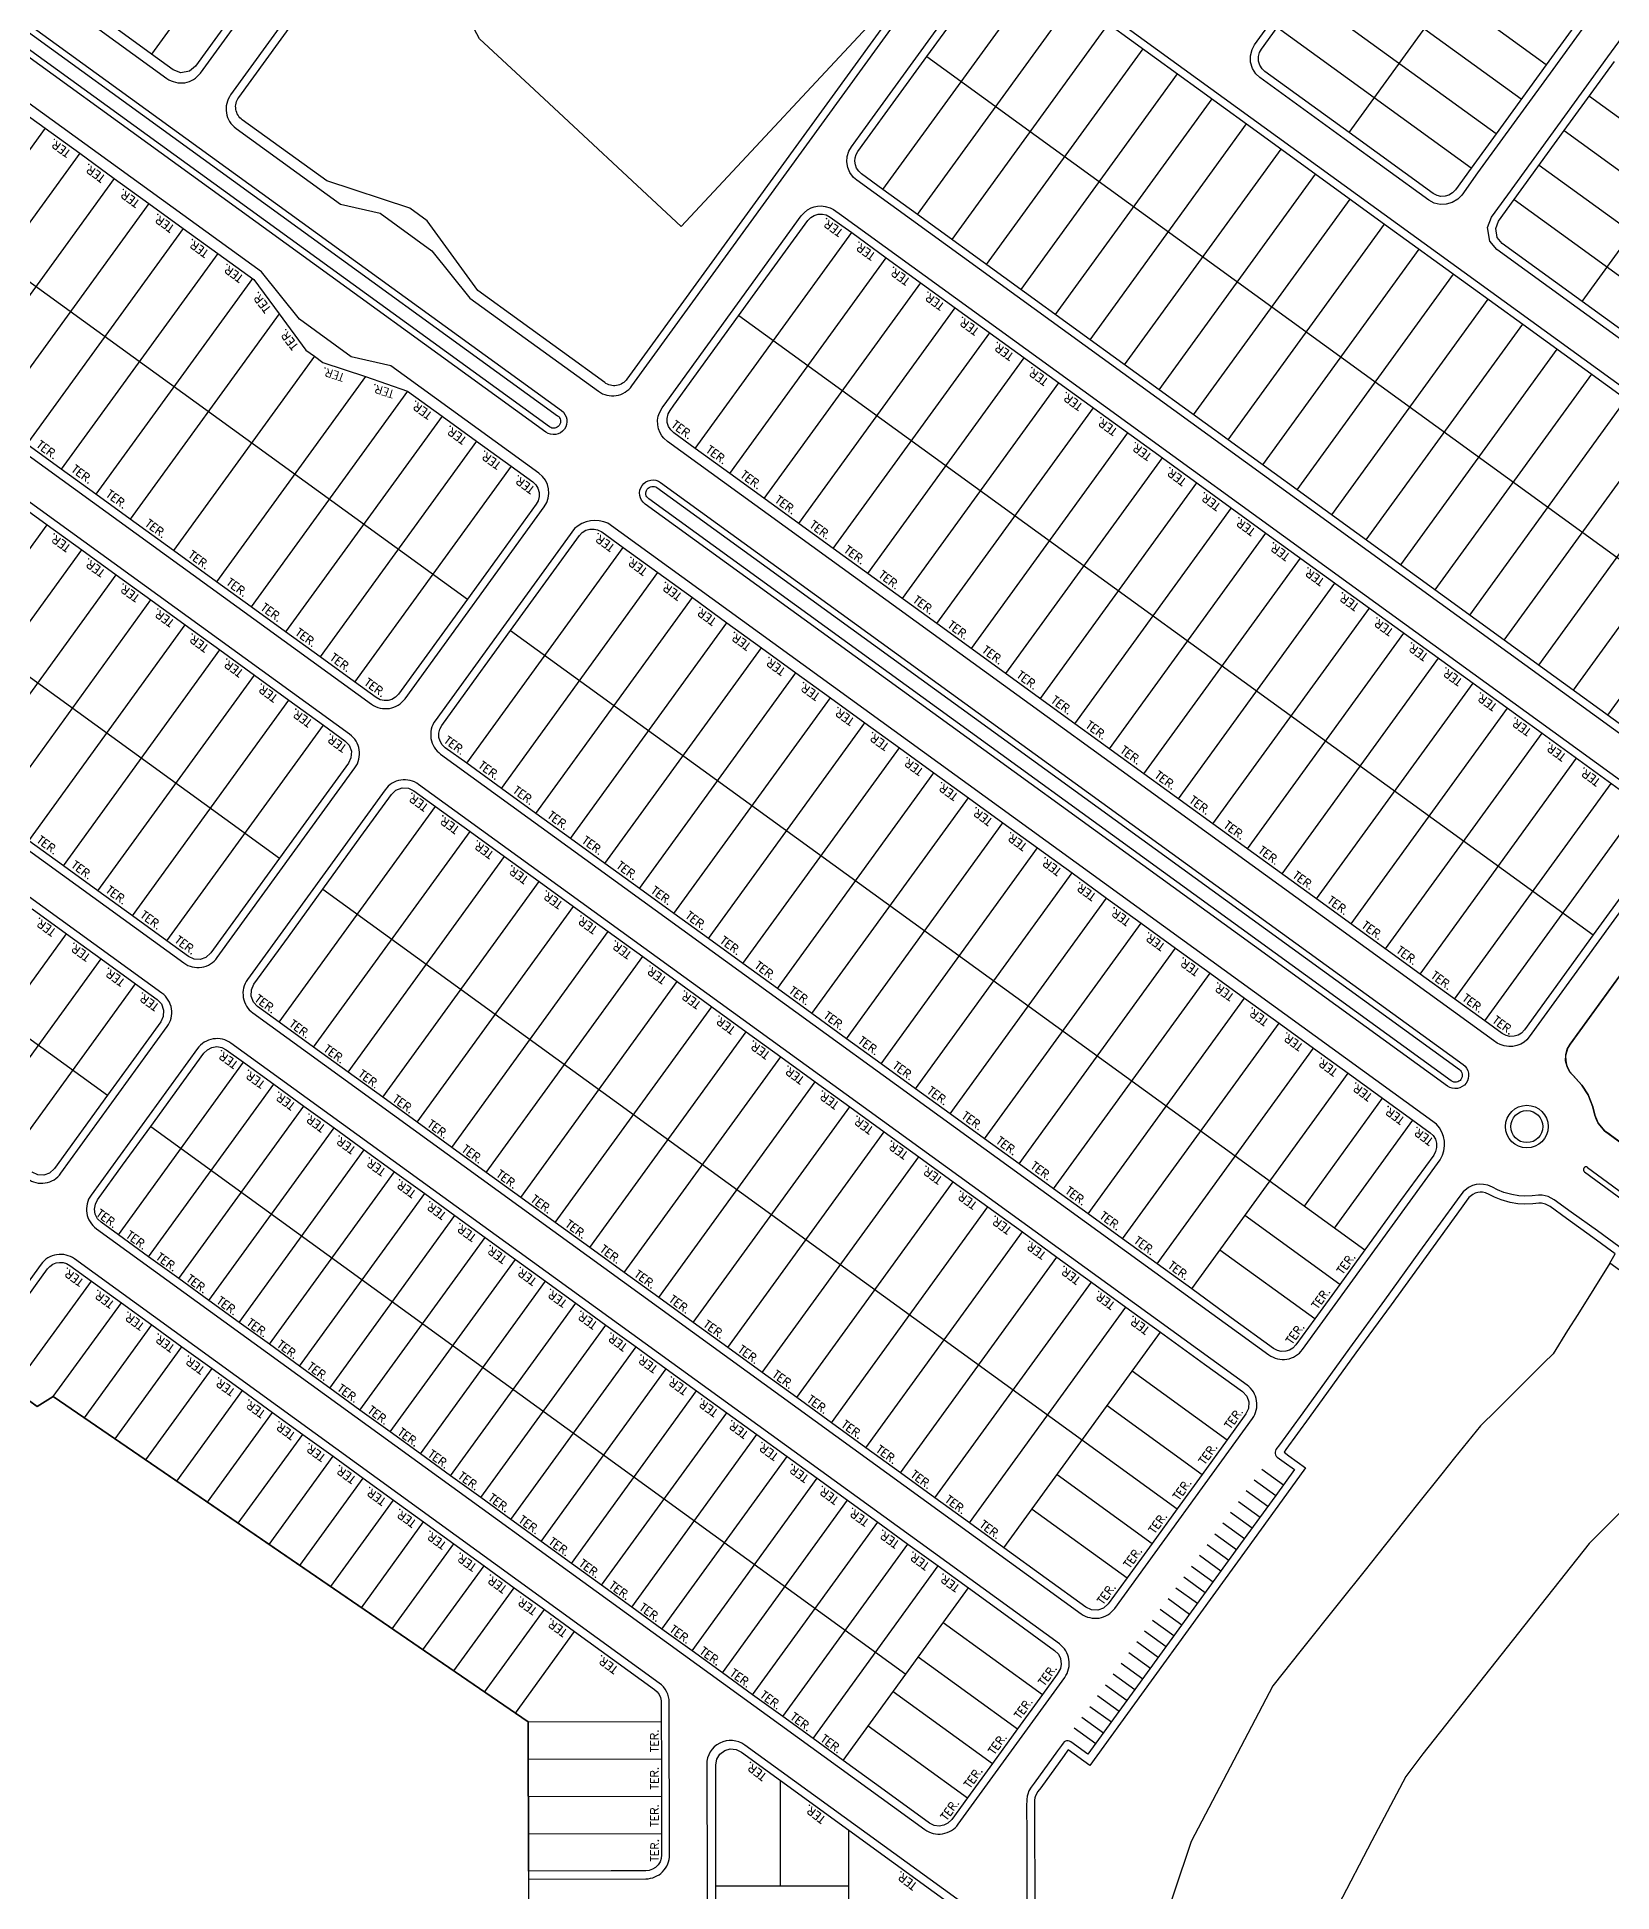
# Model space of a CAD drawing. Extents: x 714896 to 749292, y 8417558 to 8447149.
# Drawn here: x 743080.2 to 743375.6, y 8428983.1 to 8429331.1 of the extents above; entities that cross this region are included whole.
import ezdxf

# ---------------------------------------------------------------- set-up
doc = ezdxf.new("R2010")
doc.units = 0
doc.header["$MEASUREMENT"] = 0
for name, color, linetype in [('LOTE', 7, 'CONTINUOUS'), ('MEIO_FIO', 24, 'CONTINUOUS'), ('QUADRA', 6, 'CONTINUOUS'), ('TEXTO', 7, 'CONTINUOUS')]:
    doc.layers.add(name, color=color, linetype=linetype)
doc.styles.add('ROMANS', font='ROMANS.SHX', dxfattribs={"height": 1.5})

msp = doc.modelspace()

# ---------------------------------------------------------------- linework, layer by layer
at = {"layer": 'LOTE', "color": 7, "linetype": 'CONTINUOUS'}
for points, elevation in [([(743326.32, 8429313.25), (743382.68, 8429390.96)], 1.05), ([(743363.33, 8429325.94), (743326.9, 8429352.36)], 1.05), ([(743370.04, 8429281.55), (743421.7, 8429352.78)], 1.05), ([(743116.34, 8429348.18), (743101.66, 8429327.95)], 0.13), ([(743238.88, 8429302.54), (743268.24, 8429343.02)], 1.05), ([(743358.63, 8429319.47), (743322.2, 8429345.89)], 1.05), ([(743353.93, 8429312.99), (743317.5, 8429339.41)], 1.05), ([(743245.36, 8429297.85), (743274.71, 8429338.32)], 1.05), ([(743251.84, 8429293.15), (743281.19, 8429333.63)], 1.05), ([(743349.24, 8429306.52), (743312.81, 8429332.93)], 1.05), ([(743258.31, 8429288.45), (743287.67, 8429328.93)], 1.05), ([(743247.09, 8429327.48), (743407.37, 8429211.24)], 2.11), ([(743264.79, 8429283.76), (743294.14, 8429324.23)], 1.05), ([(743271.27, 8429279.06), (743300.62, 8429319.54)], 1.05), ([(743371.42, 8429320.07), (743406.23, 8429294.83)], -341.63), ([(743277.74, 8429274.36), (743307.1, 8429314.84)], 1.05), ([(743366.72, 8429313.6), (743401.53, 8429288.35)], -341.63), ([(743284.22, 8429269.67), (743313.57, 8429310.14)], 1.05), ([(743290.69, 8429264.97), (743320.05, 8429305.45)], 1.05), ([(743362.03, 8429307.12), (743396.84, 8429281.88)], -341.63), ([(743297.17, 8429260.27), (743326.52, 8429300.75)], 1.05), ([(743357.33, 8429300.65), (743392.14, 8429275.4)], -341.63), ([(743203.66, 8429253.97), (743233.01, 8429294.45)], 1.05), ([(743303.65, 8429255.58), (743333, 8429296.05)], 1.05), ([(743310.12, 8429250.88), (743339.48, 8429291.36)], 1.05), ([(743210.14, 8429249.28), (743239.49, 8429289.75)], 1.05), ([(743216.61, 8429244.58), (743245.97, 8429285.06)], 1.05), ([(743316.6, 8429246.18), (743345.95, 8429286.66)], 1.05), ([(743223.09, 8429239.88), (743252.44, 8429280.36)], 1.05), ([(743323.08, 8429241.49), (743352.43, 8429281.96)], 1.05), ([(743211.86, 8429278.91), (743372.15, 8429162.67)], 1.05), ([(743329.55, 8429236.79), (743358.91, 8429277.27)], 1.05), ([(743229.56, 8429235.19), (743258.92, 8429275.66)], 1.05), ([(743236.04, 8429230.49), (743265.39, 8429270.97)], 1.05), ([(743336.03, 8429232.09), (743365.38, 8429272.57)], 1.05), ([(743242.52, 8429225.79), (743271.87, 8429266.27)], 1.05), ([(743342.5, 8429227.4), (743371.86, 8429267.87)], 1.05), ([(743348.98, 8429222.7), (743378.33, 8429263.18)], 1.05), ([(743248.99, 8429221.1), (743278.35, 8429261.57)], 1.05), ([(743255.47, 8429216.4), (743284.82, 8429256.88)], 1.05), ([(743355.46, 8429218), (743384.81, 8429258.48)], 1.05), ([(743261.95, 8429211.7), (743291.3, 8429252.18)], 1.05), ([(743361.93, 8429213.31), (743391.29, 8429253.78)], 1.05), ([(743368.41, 8429208.61), (743397.76, 8429249.09)], 1.05), ([(743268.42, 8429207.01), (743297.78, 8429247.48)], 1.05), ([(743274.9, 8429202.31), (743304.25, 8429242.79)], 1.05), ([(743374.88, 8429203.91), (743404.24, 8429244.39)], 1.05), ([(743281.37, 8429197.61), (743310.73, 8429238.09)], 1.05), ([(743287.85, 8429192.92), (743317.2, 8429233.39)], 1.05), ([(743294.33, 8429188.22), (743323.68, 8429228.7)], 1.05), ([(743300.8, 8429183.52), (743330.16, 8429224)], 1.05), ([(743307.28, 8429178.83), (743336.63, 8429219.3)], 1.05), ([(743313.75, 8429174.13), (743343.11, 8429214.61)], 1.05), ([(743320.23, 8429169.43), (743349.59, 8429209.91)], 1.05), ([(743326.71, 8429164.74), (743356.06, 8429205.21)], 1.05), ([(743333.18, 8429160.04), (743362.54, 8429200.52)], 1.05), ([(743339.66, 8429155.34), (743369.01, 8429195.82)], 1.05), ([(743346.14, 8429150.65), (743375.49, 8429191.12)], 1.05), ([(743351.8, 8429146.54), (743381.16, 8429187.01)], 1.05)]:
    msp.add_lwpolyline(points, dxfattribs=dict(at, elevation=elevation))
for points in [[(743176.31, 8429257.99), (743003.44, 8429383.36, -0.414214), (743003.15, 8429385.18), (743003.15, 8429385.18, -0.414214), (743004.97, 8429385.47), (743177.84, 8429260.1, -0.414214), (743178.13, 8429258.28), (743178.13, 8429258.28, -0.414214)], [(743194.64, 8429246.31), (743194.64, 8429246.31, -0.414214), (743196.46, 8429246.6), (743347.03, 8429137.4, -0.414214), (743347.32, 8429135.58), (743347.32, 8429135.58, -0.414214), (743345.5, 8429135.29), (743194.93, 8429244.49, -0.414214)]]:
    msp.add_lwpolyline(points, format="xyb", close=True, dxfattribs=at)
for points in [[(742963.38, 8429368.93), (743160.91, 8429225.68)], [(742920.87, 8429325.64), (743125.68, 8429177.11)], [(743081.68, 8429314.02), (743052.4, 8429273.65)], [(743088.16, 8429309.33), (743058.88, 8429268.95)], [(743094.63, 8429304.63), (743065.35, 8429264.25)], [(743101.11, 8429299.93), (743071.75, 8429259.46)], [(743107.58, 8429295.24), (743078.23, 8429254.76)], [(743114.06, 8429290.54), (743084.71, 8429250.06)], [(743120.56, 8429285.87), (743091.18, 8429245.37)], [(742888.58, 8429281.12), (743093.39, 8429132.59)], [(743125.6, 8429279.19), (743097.66, 8429240.67)], [(743132.19, 8429271.25), (743105.75, 8429234.8)], [(743141.81, 8429267.48), (743113.85, 8429228.93)], [(743149.69, 8429264.72), (743120.33, 8429224.23)], [(743156.16, 8429260.01), (743126.79, 8429219.52)], [(743162.63, 8429255.31), (743133.27, 8429214.83)], [(743169.11, 8429250.62), (743139.75, 8429210.13)], [(743052.72, 8429199.14), (743082.07, 8429239.62)], [(743059.2, 8429194.45), (743088.55, 8429234.92)], [(743160.8, 8429194.88), (743190.16, 8429235.35)], [(743065.67, 8429189.75), (743095.03, 8429230.23)], [(743167.28, 8429190.18), (743196.63, 8429230.66)], [(743072.15, 8429185.05), (743101.5, 8429225.53)], [(743173.75, 8429185.48), (743203.11, 8429225.96)], [(743078.62, 8429180.36), (743107.98, 8429220.83)], [(743180.23, 8429180.79), (743209.59, 8429221.26)], [(743169, 8429219.81), (743329.29, 8429103.57)], [(743085.1, 8429175.66), (743114.46, 8429216.14)], [(743186.71, 8429176.09), (743216.06, 8429216.57)], [(743091.58, 8429170.96), (743120.93, 8429211.44)], [(743193.18, 8429171.39), (743222.54, 8429211.87)], [(743199.66, 8429166.7), (743229.01, 8429207.17)], [(743098.05, 8429166.27), (743127.41, 8429206.74)], [(743104.53, 8429161.57), (743133.88, 8429202.05)], [(743206.14, 8429162), (743235.49, 8429202.48)], [(743212.61, 8429157.3), (743241.97, 8429197.78)], [(743219.09, 8429152.61), (743248.44, 8429193.08)], [(743125.58, 8429146.31), (743154.93, 8429186.78)], [(743225.56, 8429147.91), (743254.92, 8429188.39)], [(743232.04, 8429143.21), (743261.39, 8429183.69)], [(743132.05, 8429141.61), (743161.41, 8429182.09)], [(743138.53, 8429136.91), (743167.88, 8429177.39)], [(743238.52, 8429138.52), (743267.87, 8429178.99)], [(743145.01, 8429132.22), (743174.36, 8429172.69)], [(743244.99, 8429133.82), (743274.35, 8429174.3)], [(743133.78, 8429171.24), (743294.06, 8429055)], [(743251.47, 8429129.12), (743280.82, 8429169.6)], [(743151.48, 8429127.52), (743180.84, 8429168)], [(743062.22, 8429130.49), (743085.71, 8429162.87)], [(743157.96, 8429122.82), (743187.31, 8429163.3)], [(743257.95, 8429124.43), (743287.3, 8429164.9)], [(743068.7, 8429125.79), (743092.18, 8429158.17)], [(743164.43, 8429118.13), (743193.79, 8429158.6)], [(743264.42, 8429119.73), (743293.78, 8429160.21)], [(743270.9, 8429115.03), (743300.25, 8429155.51)], [(743075.18, 8429121.09), (743098.66, 8429153.48)], [(743170.91, 8429113.43), (743200.26, 8429153.91)], [(743177.39, 8429108.73), (743206.74, 8429149.21)], [(743277.37, 8429110.34), (743306.73, 8429150.81)], [(743183.86, 8429104.04), (743213.22, 8429144.51)], [(743283.85, 8429105.64), (743313.2, 8429146.12)], [(743290.33, 8429100.94), (743319.68, 8429141.42)], [(743095.41, 8429106.42), (743118.9, 8429138.8)], [(743190.34, 8429099.34), (743219.69, 8429139.82)], [(743101.08, 8429102.31), (743124.56, 8429134.69)], [(743196.82, 8429094.64), (743226.17, 8429135.12)], [(743296.8, 8429096.25), (743326.16, 8429136.72)], [(743106.75, 8429098.2), (743130.23, 8429130.58)], [(743203.29, 8429089.95), (743232.65, 8429130.42)], [(743317.96, 8429111.79), (743332.63, 8429132.03)], [(743323.62, 8429107.68), (743338.3, 8429127.92)], [(743101.49, 8429126.72), (743243.16, 8429023.98)], [(743112.41, 8429094.09), (743135.9, 8429126.47)], [(743209.77, 8429085.25), (743239.12, 8429125.73)], [(743118.08, 8429089.98), (743141.56, 8429122.36)], [(743216.24, 8429080.55), (743245.6, 8429121.03)], [(743123.75, 8429085.87), (743147.23, 8429118.25)], [(743129.41, 8429081.76), (743152.9, 8429114.14)], [(743222.72, 8429075.86), (743252.07, 8429116.33)], [(743135.08, 8429077.65), (743158.56, 8429110.03)], [(743229.2, 8429071.16), (743258.55, 8429111.64)], [(743324.59, 8429097.09), (743306.78, 8429110.01)], [(743235.67, 8429066.46), (743265.03, 8429106.94)], [(743140.75, 8429073.54), (743164.23, 8429105.92)], [(743319.9, 8429090.62), (743302.09, 8429103.53)], [(743146.41, 8429069.43), (743169.9, 8429101.81)], [(743242.15, 8429061.77), (743271.5, 8429102.24)], [(743075.68, 8429077.5), (743090.35, 8429097.73)], [(743152.08, 8429065.32), (743175.56, 8429097.7)], [(743248.63, 8429057.07), (743277.98, 8429097.55)], [(743083.2, 8429076.09), (743096.02, 8429093.63)], [(743157.75, 8429061.21), (743181.23, 8429093.59)], [(743255.1, 8429052.37), (743284.46, 8429092.85)], [(743089.06, 8429072.1), (743101.69, 8429089.52)], [(743163.41, 8429057.1), (743186.9, 8429089.48)], [(743094.82, 8429068.12), (743107.35, 8429085.41)], [(743169.08, 8429052.99), (743192.56, 8429085.37)], [(743261.58, 8429047.68), (743290.93, 8429088.15)], [(743100.59, 8429064.16), (743113.02, 8429081.3)], [(743174.75, 8429048.88), (743198.23, 8429081.26)], [(743285.65, 8429080.87), (743303.46, 8429067.95)], [(743106.37, 8429060.2), (743118.69, 8429077.19)], [(743180.41, 8429044.77), (743203.9, 8429077.15)], [(743112.14, 8429056.24), (743124.35, 8429073.08)], [(743186.08, 8429040.66), (743209.56, 8429073.04)], [(743280.95, 8429074.39), (743298.76, 8429061.47)], [(743117.92, 8429052.28), (743130.02, 8429068.97)], [(743191.75, 8429036.55), (743215.23, 8429068.94)], [(743123.69, 8429048.32), (743135.69, 8429064.86)], [(743197.41, 8429032.44), (743220.9, 8429064.83)], [(743129.47, 8429044.36), (743141.35, 8429060.75)], [(743203.08, 8429028.33), (743226.56, 8429060.72)], [(743271.56, 8429061.44), (743289.37, 8429048.52)], [(743309.98, 8429062.47), (743314.03, 8429059.53)], [(743307.04, 8429058.42), (743311.09, 8429055.48)], [(743308.51, 8429060.44), (743312.56, 8429057.51)], [(743135.25, 8429040.4), (743147.02, 8429056.64)], [(743208.75, 8429024.23), (743232.23, 8429056.61)], [(743266.86, 8429054.96), (743284.67, 8429042.05)], [(743304.11, 8429054.37), (743308.16, 8429051.44)], [(743305.58, 8429056.39), (743309.62, 8429053.46)], [(743141.02, 8429036.44), (743152.69, 8429052.53)], [(743214.41, 8429020.12), (743237.9, 8429052.5)], [(743301.17, 8429050.32), (743305.22, 8429047.39)], [(743302.64, 8429052.35), (743306.69, 8429049.41)], [(743146.8, 8429032.49), (743158.35, 8429048.42)], [(743220.08, 8429016.01), (743243.56, 8429048.39)], [(743299.71, 8429048.3), (743303.75, 8429045.36)], [(743152.57, 8429028.53), (743164.02, 8429044.31)], [(743225.75, 8429011.9), (743249.23, 8429044.28)], [(743296.77, 8429044.25), (743300.82, 8429041.32)], [(743298.24, 8429046.28), (743302.29, 8429043.34)], [(743158.36, 8429024.59), (743169.69, 8429040.2)], [(743231.41, 8429007.79), (743254.9, 8429040.17)], [(743293.84, 8429040.2), (743297.88, 8429037.27)], [(743295.3, 8429042.23), (743299.35, 8429039.29)], [(743292.37, 8429038.18), (743296.42, 8429035.25)], [(743164.12, 8429020.61), (743175.35, 8429036.09)], [(743250.2, 8429033.69), (743268.82, 8429020.19)], [(743289.43, 8429034.13), (743293.48, 8429031.2)], [(743290.9, 8429036.16), (743294.95, 8429033.22)], [(743169.9, 8429016.65), (743181.02, 8429031.98)], [(743286.5, 8429030.09), (743290.54, 8429027.15)], [(743287.96, 8429032.11), (743292.01, 8429029.17)], [(743245.5, 8429027.22), (743264.12, 8429013.71)], [(743283.56, 8429026.04), (743287.61, 8429023.1)], [(743285.03, 8429028.06), (743289.08, 8429025.13)], [(743282.09, 8429024.01), (743286.14, 8429021.08)], [(743240.81, 8429020.74), (743259.43, 8429007.24)], [(743279.16, 8429019.97), (743283.21, 8429017.03)], [(743280.63, 8429021.99), (743284.67, 8429019.05)], [(743276.22, 8429015.92), (743280.27, 8429012.98)], [(743277.69, 8429017.94), (743281.74, 8429015.01)], [(743172.28, 8429015.02), (743197.28, 8429015.09)], [(743236.11, 8429014.26), (743254.73, 8429000.76)], [(743274.76, 8429013.89), (743278.8, 8429010.96)], [(743172.3, 8429008.02), (743197.3, 8429008.09)], [(743219.63, 8428984.25), (743219.63, 8429004.04)], [(743172.32, 8429001.02), (743197.32, 8429001.09)], [(743232.5, 8428823.25), (743232.5, 8428994.68)], [(743172.34, 8428994.02), (743197.34, 8428994.09)], [(743207.5, 8428984.25), (743232.5, 8428984.25)]]:
    msp.add_lwpolyline(points, dxfattribs=at)
at = {"layer": 'LOTE', "linetype": 'CONTINUOUS'}
msp.add_lwpolyline([(743386.53, 8429117.03), (743375.56, 8429124.98), (743375, 8429125.39), (743374.23, 8429125.95), (743374.23, 8429125.95), (743373.76, 8429126.52), (743373.07, 8429127.34), (743372.78, 8429128.03), (743372.44, 8429128.84), (743372.08, 8429130.45), (743372.08, 8429130.45), (743371.2, 8429132.65), (743371.2, 8429132.65), (743370.02, 8429134.52), (743370.02, 8429134.52), (743367.7, 8429137.07), (743367.7, 8429137.07), (743367.23, 8429137.99), (743366.97, 8429139.07), (743366.99, 8429140.2), (743367.28, 8429141.25), (743367.81, 8429142.2), (743494.26, 8429316.57)], dxfattribs=at)
at = {"layer": 'LOTE', "color": 7}
for points in [[(743370.52, 8429118.24), (743554.51, 8428982.99), (743638.09, 8428914.06)], [(743371.08, 8429119.06), (743555.23, 8428983.89), (743638.83, 8428914.94)]]:
    msp.add_lwpolyline(points, dxfattribs=at)
at = {"layer": 'LOTE', "color": 4, "linetype": 'CONTINUOUS'}
for points in [[(743375.27, 8429101.1), (743369.24, 8429091.49), (743367.33, 8429088.45), (743364.61, 8429084.1), (743362.9, 8429082.41), (743359.92, 8429079.45), (743353.97, 8429073.52), (743350.99, 8429070.56), (743346.12, 8429064.55), (743343.72, 8429061.55), (743338.93, 8429055.54), (743336.53, 8429052.53), (743331.74, 8429046.52), (743329.34, 8429043.51), (743324.55, 8429037.5), (743317.36, 8429028.48), (743312.02, 8429021.79), (743296.69, 8428992.6), (743290.23, 8428973.19)], [(743399.61, 8429083.45), (743388.19, 8429065.25), (743378.25, 8429055.36), (743371.36, 8429048.51), (743362.38, 8429037.14), (743340.15, 8429009), (743336.98, 8429004.78), (743330.63, 8428992.7), (743324.28, 8428980.56), (743317.93, 8428961.94), (743311.76, 8428943.86), (743308.94, 8428914.81), (743314.75, 8428889.71), (743316.44, 8428882.44), (743317.93, 8428869.17), (743321.28, 8428839.35), (743319.02, 8428823.42)]]:
    msp.add_lwpolyline(points, dxfattribs=at)
at = {"layer": 'LOTE', "color": 7, "linetype": 'CONTINUOUS'}
msp.add_polyline3d([(743163.91, 8429375.29, 0.13), (743179.69, 8429360.44, 0.13), (743181.1, 8429359.76, 0.13), (743182.6, 8429360.69, 0.13), (743193.67, 8429372.55, 0.13), (743195.24, 8429373.59, 0.13), (743197.11, 8429374.16, 0.13), (743199.04, 8429374.26, 0.13), (743200.98, 8429373.82, 0.13), (743202.88, 8429372.81, 0.13), (743217.92, 8429358.73, -2.82), (743240.34, 8429337.75, 0.55), (743201.03, 8429295.63, 1.05), (743172.56, 8429322.09, 0.73), (743163.19, 8429330.8, 0.73), (743162.16, 8429332.66, 0.73), (743161.69, 8429334.62, 0.73), (743161.77, 8429336.62, 0.73), (743162.31, 8429338.37, 0.73), (743163.54, 8429340.2, 0.73), (743174.57, 8429352.07, 0.73), (743175.31, 8429353.75, 0.73), (743174.66, 8429355.22, 0.73), (743159.03, 8429370.07, 0.73)], dxfattribs=at)
msp.add_circle((743359.69, 8429126.71), 3, dxfattribs=at)
at = {"layer": 'LOTE', "color": 7}
msp.add_arc((743370.8, 8429118.65), 0.495, 56.0454, 235.7571, dxfattribs=at)
at = {"layer": 'MEIO_FIO', "color": 24, "linetype": 'CONTINUOUS'}
for points in [[(743041.99, 8429430.55), (743007.36, 8429400.69, 0.483831), (743007.66, 8429393.64), (743104.53, 8429323.39, 0.414214), (743110.82, 8429324.39), (743136.94, 8429360.42, 0.414214), (743135.94, 8429366.7), (743047.57, 8429430.79, 0.347862)], [(743252.12, 8429356.56), (743184.12, 8429405.88, 0.414214), (743177.83, 8429404.88), (743116.48, 8429320.28, 0.414214), (743117.49, 8429314), (743137.09, 8429299.78), (743144.51, 8429298.1), (743154.23, 8429291.06), (743161.37, 8429282.17), (743185.49, 8429264.68, 0.414214), (743191.77, 8429265.68), (743253.12, 8429350.28, 0.414214)], [(742978.88, 8429390.87, 0.207386), (742947.98, 8429389.74, 0.038523), (742943.99, 8429386.4, -0.053822), (742924.31, 8429372.43, 0.547765), (742923.86, 8429364.86), (743142.92, 8429205.99, 0.414214), (743149.21, 8429206.99), (743175.33, 8429243.02, 0.414063), (743174.33, 8429249.3), (743146.55, 8429269.47), (743139.12, 8429271.16), (743129.41, 8429278.21), (743122.27, 8429287.1), (742979.88, 8429390.32, 0.063798)], [(743175.61, 8429257.02), (743002.74, 8429382.39, -0.414214), (743002.18, 8429385.88), (743002.18, 8429385.88, -0.414214), (743005.67, 8429386.44), (743178.54, 8429261.07, -0.414214), (743179.1, 8429257.58), (743179.1, 8429257.58, -0.414214)], [(742912.34, 8429359.01), (742886.5, 8429323.39, 0.414214), (742887.51, 8429317.11), (743107.7, 8429157.42, 0.414214), (743113.98, 8429158.42), (743139.81, 8429194.04, 0.414214), (743138.81, 8429200.33), (742918.62, 8429360.01, 0.414214)], [(742877.11, 8429310.44), (742857.15, 8429282.92, 0.414214), (742858.15, 8429276.63), (743078.34, 8429116.94, 0.414214), (743084.63, 8429117.95), (743104.59, 8429145.47, 0.414214), (743103.59, 8429151.75), (742883.4, 8429311.44, 0.414214)], [(743193.67, 8429247.01), (743193.67, 8429247.01, -0.414214), (743197.16, 8429247.57), (743347.73, 8429138.37, -0.414214), (743348.29, 8429134.88), (743348.29, 8429134.88, -0.414214), (743344.8, 8429134.32), (743194.23, 8429243.52, -0.414214)], [(743181, 8429238.91), (743154.87, 8429202.88, 0.414214), (743155.87, 8429196.6), (743311.3, 8429083.88, 0.414214), (743317.59, 8429084.88), (743343.42, 8429120.5, 0.341973), (743342.71, 8429127.19), (743187.28, 8429239.91, 0.307014)], [(743120.65, 8429148.03), (743276.08, 8429035.31, 0.414214), (743282.36, 8429036.31), (743308.19, 8429071.93, 0.414214), (743307.19, 8429078.21), (743151.76, 8429190.93, 0.414214), (743145.48, 8429189.93), (743119.65, 8429154.31, 0.414214)], [(743271.97, 8429029.64), (743116.54, 8429142.36, 0.414214), (743110.25, 8429141.36), (743090.29, 8429113.84, 0.414214), (743091.29, 8429107.55), (743246.72, 8428994.83, 0.414214), (743253.01, 8428995.83), (743272.97, 8429023.36, 0.414214)], [(743257.03, 8428978.71), (743212.94, 8429010.68, 0.613463), (743205.8, 8429007.03), (743206.31, 8428826.11, 0.414214), (743210.82, 8428821.62), (743254.82, 8428821.74, 0.414214), (743259.31, 8428826.26), (743258.89, 8428975.08, 0.23957)]]:
    msp.add_lwpolyline(points, format="xyb", close=True, dxfattribs=at)
at = {"layer": 'MEIO_FIO', "color": 24, "linetype": 'CONTINUOUS', "elevation": 1.05}
for points in [[(743389.39, 8429191.55), (743233.96, 8429304.27), (743233.36, 8429304.78), (743232.64, 8429305.76), (743232.27, 8429306.67), (743232.1, 8429307.73), (743232.18, 8429308.75), (743232.48, 8429309.73), (743232.96, 8429310.55), (743234.6, 8429312.82), (743258.79, 8429346.17), (743259.46, 8429346.91), (743260.31, 8429347.5), (743261.1, 8429347.83), (743262.13, 8429348.02), (743263.17, 8429347.97), (743264.15, 8429347.68), (743265.07, 8429347.17), (743267.87, 8429345.14), (743420.5, 8429234.45)], [(743384.3, 8429269.35), (743369.16, 8429280.33), (743354.03, 8429291.3), (743352.72, 8429292.86), (743352.3, 8429295.4), (743353.07, 8429297.33), (743356.12, 8429301.53), (743365.51, 8429314.48), (743374.9, 8429327.43), (743384.3, 8429340.38)], [(743373.93, 8429338.02), (743364.54, 8429325.06), (743355.15, 8429312.11), (743350.45, 8429305.64), (743347.46, 8429301.51), (743346.71, 8429300.72), (743345.68, 8429300.09), (743344.58, 8429299.77), (743343.43, 8429299.74), (743342.3, 8429300), (743341.31, 8429300.53), (743325.44, 8429312.03), (743309.58, 8429323.54), (743308.85, 8429324.22), (743308.19, 8429325.26), (743307.84, 8429326.41), (743307.81, 8429327.64), (743308.12, 8429328.82), (743308.6, 8429329.69), (743311.59, 8429333.82)], [(743386.28, 8429179.59), (743360.15, 8429143.57), (743360.15, 8429143.57), (743359.68, 8429143.02), (743359.16, 8429142.58), (743358.53, 8429142.19), (743357.81, 8429141.91), (743357.07, 8429141.75), (743356.29, 8429141.72), (743355.44, 8429141.84), (743354.71, 8429142.09), (743354.12, 8429142.4), (743353.42, 8429142.89), (743351.64, 8429144.18), (743198.44, 8429255.29), (743197.79, 8429255.86), (743197.41, 8429256.34), (743197.08, 8429256.88), (743196.78, 8429257.62), (743196.62, 8429258.36), (743196.59, 8429259.27), (743196.71, 8429260.01), (743196.92, 8429260.66), (743197.44, 8429261.57), (743198.31, 8429262.78), (743223.56, 8429297.6), (743224.07, 8429298.19), (743224.7, 8429298.7), (743225.43, 8429299.09), (743225.96, 8429299.28), (743226.6, 8429299.42), (743227.31, 8429299.46), (743228.05, 8429299.38), (743228.95, 8429299.11), (743229.59, 8429298.77), (743231.07, 8429297.71), (743276.35, 8429264.87), (743326.33, 8429228.63), (743385.28, 8429185.88)]]:
    msp.add_lwpolyline(points, dxfattribs=at)
msp.add_lwpolyline([(743394.13, 8429178.5), (743367.81, 8429142.2, 0.381051), (743368.41, 8429136.24), (743370.02, 8429134.52), (743371.2, 8429132.65), (743372.08, 8429130.45), (743372.44, 8429128.84), (743373.07, 8429127.34), (743374.23, 8429125.95), (743377.53, 8429123.56)], format="xyb", dxfattribs=at)
at = {"layer": 'MEIO_FIO', "color": 24, "linetype": 'CONTINUOUS'}
msp.add_lwpolyline([(743438.3, 8429059.11), (743372.92, 8429107.14), (743368.03, 8429110.68), (743364.84, 8429112.99), (743363.68, 8429113.6), (743362.59, 8429113.83), (743361.86, 8429113.84), (743360.68, 8429113.7), (743359.33, 8429113.66), (743358.17, 8429113.74), (743356.85, 8429113.96), (743355.37, 8429114.38), (743354.21, 8429114.84), (743353.24, 8429115.33), (743352.39, 8429115.7), (743351.55, 8429115.88), (743350.89, 8429115.91), (743350.18, 8429115.83), (743349.5, 8429115.64), (743348.72, 8429115.27), (743347.73, 8429114.47), (743347.1, 8429113.65), (743346.13, 8429112.31), (743339.55, 8429103.25), (743332.98, 8429094.18), (743326.41, 8429085.12), (743317.65, 8429073.04), (743313.26, 8429066.99), (743312.62, 8429066.11), (743312.5, 8429065.89), (743312.44, 8429065.62), (743312.44, 8429065.38), (743312.51, 8429065.13), (743312.64, 8429064.91), (743312.84, 8429064.71), (743314.18, 8429063.74), (743316.08, 8429062.36), (743312.56, 8429057.51), (743305.98, 8429048.43), (743297.22, 8429036.35), (743286.14, 8429021.08), (743277.33, 8429008.94), (743274.1, 8429011.28), (743273.86, 8429011.41), (743273.61, 8429011.47), (743273.34, 8429011.46), (743273.1, 8429011.39), (743272.88, 8429011.25), (743272.7, 8429011.06), (743272.35, 8429010.58), (743271.64, 8429009.59), (743267.25, 8429003.55), (743266.68, 8429002.76), (743266.26, 8429002.06), (743266.03, 8429001.45), (743265.93, 8429001.09), (743265.84, 8429000.47), (743265.82, 8428999.19), (743265.84, 8428994.11), (743265.87, 8428984.55), (743265.89, 8428975)], dxfattribs=at)
msp.add_lwpolyline([(743172.39, 8428985.52), (743194.36, 8428985.58, 0.414214), (743198.85, 8428990.09), (743198.77, 8429018.68, 0.23957), (743196.91, 8429022.31), (743087.19, 8429101.88, 0.414214), (743080.9, 8429100.88), (743067.98, 8429083.07)], format="xyb", dxfattribs=at)
msp.add_circle((743359.69, 8429126.71), 4, dxfattribs=at)
at = {"layer": 'QUADRA'}
msp.add_lwpolyline([(743186.66, 8429266.3), (743162.84, 8429283.59), (743153.34, 8429296.67), (743150.11, 8429299.02), (743134.51, 8429304.16), (743118.67, 8429315.62, -0.414638), (743117.99, 8429319.81), (743179.05, 8429404, -0.414214), (743183.24, 8429404.66), (743251.24, 8429355.35, -0.414214), (743251.91, 8429351.16), (743190.85, 8429266.97, -0.414343)], format="xyb", close=True, dxfattribs=at)
at = {"layer": 'QUADRA', "elevation": 1.05}
for points in [[(743387.03, 8429195.11), (743355.46, 8429218), (743316.6, 8429246.18), (743277.74, 8429274.36), (743245.36, 8429297.85), (743238.88, 8429302.54), (743234.84, 8429305.48), (743234.32, 8429305.96), (743233.93, 8429306.53), (743233.7, 8429307.14), (743233.6, 8429307.88), (743233.66, 8429308.5), (743233.86, 8429309.13), (743234.17, 8429309.67), (743235.49, 8429311.49), (743247.09, 8429327.48), (743255.46, 8429339.02)], [(743372.72, 8429338.9), (743363.33, 8429325.94), (743353.93, 8429312.99), (743349.24, 8429306.52), (743349.24, 8429306.52), (743346.3, 8429302.47), (743345.76, 8429301.9), (743345.07, 8429301.48), (743344.35, 8429301.27), (743343.58, 8429301.24), (743342.83, 8429301.42), (743342.11, 8429301.8), (743326.32, 8429313.25), (743310.54, 8429324.7), (743310.01, 8429325.19), (743309.57, 8429325.89), (743309.34, 8429326.65), (743309.32, 8429327.47), (743309.52, 8429328.26), (743309.87, 8429328.89), (743312.81, 8429332.93)], [(743281.19, 8429333.63), (743307.1, 8429314.84), (743333, 8429296.05), (743358.91, 8429277.27), (743378.33, 8429263.18)], [(743385.01, 8429270.69), (743370.04, 8429281.55), (743355.06, 8429292.41), (743354.13, 8429293.51), (743353.85, 8429295.23), (743354.39, 8429296.6), (743357.33, 8429300.65), (743366.72, 8429313.6), (743376.12, 8429326.55)], [(743378.81, 8429171.86), (743372.15, 8429162.67), (743372.15, 8429162.67), (743359.23, 8429144.86), (743358.67, 8429144.27), (743358.03, 8429143.88), (743357.32, 8429143.66), (743356.51, 8429143.63), (743355.83, 8429143.78), (743355.04, 8429144.19), (743351.8, 8429146.54), (743339.66, 8429155.34), (743320.23, 8429169.43), (743300.8, 8429183.52), (743274.9, 8429202.31), (743248.99, 8429221.1), (743229.56, 8429235.19), (743210.14, 8429249.28), (743203.66, 8429253.97), (743199.61, 8429256.91), (743199.05, 8429257.43), (743198.65, 8429258.07), (743198.41, 8429258.84), (743198.38, 8429259.6), (743198.6, 8429260.47), (743198.94, 8429261.1), (743199.63, 8429262.05), (743203.41, 8429267.25), (743214.92, 8429283.13), (743224.78, 8429296.72), (743225.33, 8429297.29), (743225.97, 8429297.69), (743226.74, 8429297.92), (743227.51, 8429297.94), (743228.25, 8429297.77), (743228.97, 8429297.38), (743231.18, 8429295.78), (743233.01, 8429294.45), (743239.49, 8429289.75), (743252.44, 8429280.36), (743271.87, 8429266.27), (743291.3, 8429252.18), (743310.73, 8429238.09), (743330.16, 8429224), (743349.59, 8429209.91), (743362.54, 8429200.52), (743381.16, 8429187.01)]]:
    msp.add_lwpolyline(points, dxfattribs=at)
at = {"layer": 'QUADRA'}
for points in [[(743115.82, 8429333.85), (743109.9, 8429325.68), (743108.77, 8429324.74), (743107.13, 8429324.46), (743105.71, 8429325.01), (743101.66, 8429327.95), (743095.18, 8429332.64)], [(743075.2, 8429318.72), (743081.68, 8429314.02), (743088.16, 8429309.33), (743094.63, 8429304.63), (743101.11, 8429299.93), (743107.58, 8429295.24), (743114.06, 8429290.54), (743120.84, 8429285.66), (743125.6, 8429279.19), (743130.57, 8429272.42), (743132.19, 8429271.25), (743133.81, 8429270.07), (743141.81, 8429267.48), (743149.69, 8429264.72), (743156.16, 8429260.01), (743162.63, 8429255.31), (743169.11, 8429250.62), (743173.16, 8429247.68), (743173.74, 8429247.12), (743174.11, 8429246.53), (743174.37, 8429245.67), (743174.38, 8429244.97), (743174.18, 8429244.15), (743173.82, 8429243.49), (743166.48, 8429233.37), (743160.91, 8429225.68), (743160.91, 8429225.68), (743147.99, 8429207.87), (743147.4, 8429207.27), (743146.75, 8429206.88), (743146.06, 8429206.68), (743145.31, 8429206.65), (743144.52, 8429206.82), (743143.8, 8429207.21), (743139.75, 8429210.14), (743133.28, 8429214.84), (743126.8, 8429219.54), (743120.33, 8429224.23), (743113.85, 8429228.93), (743105.75, 8429234.8), (743097.66, 8429240.67), (743091.18, 8429245.37), (743084.71, 8429250.06), (743078.23, 8429254.76)], [(743075.6, 8429244.32), (743082.07, 8429239.62), (743088.55, 8429234.92), (743095.03, 8429230.23), (743101.5, 8429225.53), (743107.98, 8429220.83), (743114.46, 8429216.14), (743120.93, 8429211.44), (743127.41, 8429206.74), (743133.88, 8429202.05), (743137.93, 8429199.11), (743138.69, 8429198.3), (743139.13, 8429197.17), (743139.06, 8429195.88), (743138.6, 8429194.92), (743131.9, 8429185.69), (743125.68, 8429177.11), (743125.68, 8429177.11), (743112.77, 8429159.3), (743111.84, 8429158.47), (743110.77, 8429158.09), (743109.66, 8429158.14), (743108.58, 8429158.63), (743104.53, 8429161.57), (743098.05, 8429166.27), (743091.58, 8429170.96), (743085.1, 8429175.66), (743078.62, 8429180.36)], [(743079.23, 8429167.57), (743085.71, 8429162.87), (743092.18, 8429158.17), (743098.66, 8429153.48), (743102.71, 8429150.54), (743103.48, 8429149.72), (743103.91, 8429148.57), (743103.85, 8429147.38), (743103.37, 8429146.35), (743097.75, 8429138.6), (743093.39, 8429132.59), (743093.39, 8429132.59), (743083.41, 8429118.83), (743082.5, 8429118), (743081.46, 8429117.63), (743080.29, 8429117.67), (743079.22, 8429118.16)], [(743399.61, 8429083.45), (743375.27, 8429101.1), (743376.26, 8429102.86), (743372.04, 8429105.92), (743367.15, 8429109.47), (743364.05, 8429111.71), (743363.17, 8429112.17), (743362.42, 8429112.33), (743361.94, 8429112.34), (743360.78, 8429112.2), (743359.3, 8429112.16), (743358, 8429112.25), (743356.53, 8429112.49), (743354.89, 8429112.95), (743353.59, 8429113.47), (743352.6, 8429113.97), (743351.93, 8429114.27), (743351.36, 8429114.39), (743350.94, 8429114.41), (743350.47, 8429114.35), (743350.02, 8429114.23), (743349.53, 8429113.99), (743348.81, 8429113.41), (743348.3, 8429112.75), (743347.34, 8429111.43), (743340.77, 8429102.37), (743334.2, 8429093.3), (743327.62, 8429084.24), (743318.86, 8429072.16), (743314.48, 8429066.11), (743314.13, 8429065.63), (743315.06, 8429064.96), (743318.18, 8429062.7), (743313.77, 8429056.63), (743307.19, 8429047.55), (743298.43, 8429035.47), (743287.36, 8429020.2), (743277.67, 8429006.84), (743273.62, 8429009.78), (743273.57, 8429009.7), (743272.85, 8429008.71), (743268.47, 8429002.67), (743267.93, 8429001.93), (743267.61, 8429001.4), (743267.45, 8429000.98), (743267.4, 8429000.78), (743267.34, 8429000.35), (743267.32, 8428999.19), (743267.34, 8428994.11), (743267.37, 8428984.56), (743267.39, 8428975)], [(743071.31, 8429085.11), (743082.11, 8429100), (743082.56, 8429100.49), (743083.12, 8429100.88), (743083.76, 8429101.14), (743084.4, 8429101.24), (743085.03, 8429101.2), (743085.69, 8429101.01), (743086.3, 8429100.67), (743090.35, 8429097.73), (743096.02, 8429093.63), (743101.69, 8429089.52), (743107.35, 8429085.41), (743113.02, 8429081.3), (743118.69, 8429077.19), (743124.35, 8429073.08), (743130.02, 8429068.97), (743135.69, 8429064.86), (743141.35, 8429060.75), (743147.02, 8429056.64), (743152.69, 8429052.53), (743158.35, 8429048.42), (743164.02, 8429044.31), (743169.69, 8429040.2), (743175.35, 8429036.09), (743181.02, 8429031.98), (743196.03, 8429021.09), (743196.49, 8429020.68), (743196.86, 8429020.18), (743197.12, 8429019.62), (743197.26, 8429018.99), (743197.27, 8429017.52), (743197.28, 8429015.09), (743197.3, 8429008.09), (743197.32, 8429001.09), (743197.34, 8428994.09), (743197.35, 8428990.09), (743197.28, 8428989.42), (743197.05, 8428988.76), (743196.69, 8428988.21), (743196.19, 8428987.7), (743195.64, 8428987.37), (743195.04, 8428987.16), (743194.36, 8428987.08), (743187.87, 8428987.06), (743172.36, 8428987.02), (743172.28, 8429015.01), (743117.92, 8429052.28), (743083.2, 8429076.08), (743080.2, 8429074.22), (743069.2, 8429082.19)], [(743207.5, 8428977.25), (743207.5, 8428984.25), (743207.5, 8429006.97), (743207.69, 8429008.01), (743208.28, 8429008.99), (743209.2, 8429009.67), (743210.23, 8429009.96), (743211.33, 8429009.85), (743212.32, 8429009.35), (743219.63, 8429004.04), (743232.5, 8428994.68), (743256.49, 8428977.25)]]:
    msp.add_lwpolyline(points, dxfattribs=at)
at = {"layer": 'QUADRA', "color": 6, "linetype": 'CONTINUOUS'}
msp.add_lwpolyline([(742761.81, 8429305.12), (743080.2, 8429074.22), (743083.2, 8429076.08), (743172.28, 8429015.01), (743172.36, 8428987.02), (743172.39, 8428977.02), (743172.82, 8428823.02), (743045.51, 8428755.45), (742918.6, 8428688.1), (742918.6, 8428688.1), (742888.71, 8428703.67), (742871.65, 8428716.04), (742825.37, 8428770.54)], dxfattribs=at)
at = {"layer": 'QUADRA'}
for points in [[(743319.9, 8429090.62), (743316.37, 8429085.76), (743315.77, 8429085.14), (743315.15, 8429084.77), (743314.47, 8429084.57), (743313.61, 8429084.54), (743312.91, 8429084.71), (743312.18, 8429085.09), (743304.23, 8429090.86), (743296.8, 8429096.25), (743290.33, 8429100.94), (743283.85, 8429105.64), (743277.37, 8429110.34), (743270.9, 8429115.03), (743264.42, 8429119.73), (743257.95, 8429124.43), (743251.47, 8429129.12), (743244.99, 8429133.82), (743238.52, 8429138.52), (743232.04, 8429143.21), (743225.56, 8429147.91), (743219.09, 8429152.61), (743212.61, 8429157.3), (743206.14, 8429162), (743199.66, 8429166.7), (743193.18, 8429171.39), (743186.71, 8429176.09), (743180.23, 8429180.79), (743173.75, 8429185.48), (743167.28, 8429190.18), (743160.8, 8429194.88), (743156.75, 8429197.81), (743156.18, 8429198.36), (743155.78, 8429199.02), (743155.56, 8429199.73), (743155.53, 8429200.52), (743155.71, 8429201.31), (743156.09, 8429202), (743162.1, 8429210.3), (743169, 8429219.81), (743176.13, 8429229.64), (743181.92, 8429237.62), (743182.42, 8429238.16), (743183.15, 8429238.61), (743183.86, 8429238.82), (743184.67, 8429238.84), (743185.34, 8429238.69), (743186.11, 8429238.29), (743190.16, 8429235.35), (743196.63, 8429230.66), (743203.11, 8429225.96), (743209.59, 8429221.26), (743216.06, 8429216.57), (743222.54, 8429211.87), (743229.01, 8429207.17), (743235.49, 8429202.48), (743241.97, 8429197.78), (743248.44, 8429193.08), (743254.92, 8429188.39), (743261.39, 8429183.69), (743267.87, 8429178.99), (743274.35, 8429174.3), (743280.82, 8429169.6), (743287.3, 8429164.9), (743293.78, 8429160.21), (743300.25, 8429155.51), (743306.73, 8429150.81), (743313.2, 8429146.12), (743319.68, 8429141.42), (743326.16, 8429136.72), (743332.63, 8429132.03), (743338.3, 8429127.92), (743341.54, 8429125.57), (743342.11, 8429125.03), (743342.52, 8429124.36), (743342.74, 8429123.59), (743342.76, 8429122.82), (743342.56, 8429122.03), (743342.21, 8429121.38), (743336, 8429112.82), (743329.29, 8429103.57), (743324.59, 8429097.09), (743319.9, 8429090.62)], [(743284.67, 8429042.05), (743281.15, 8429037.19), (743280.26, 8429036.38), (743279.2, 8429035.99), (743278.01, 8429036.04), (743276.96, 8429036.52), (743269.5, 8429041.93), (743261.58, 8429047.68), (743255.1, 8429052.37), (743248.63, 8429057.07), (743242.15, 8429061.77), (743235.67, 8429066.46), (743229.2, 8429071.16), (743222.72, 8429075.86), (743216.24, 8429080.55), (743209.77, 8429085.25), (743203.29, 8429089.95), (743196.82, 8429094.64), (743190.34, 8429099.34), (743183.86, 8429104.04), (743177.39, 8429108.73), (743170.91, 8429113.43), (743164.43, 8429118.13), (743157.96, 8429122.82), (743151.48, 8429127.52), (743145.01, 8429132.22), (743138.53, 8429136.91), (743132.05, 8429141.61), (743125.58, 8429146.31), (743121.53, 8429149.24), (743120.77, 8429150.04), (743120.33, 8429151.21), (743120.37, 8429152.37), (743120.86, 8429153.43), (743127.31, 8429162.32), (743133.78, 8429171.24), (743140.94, 8429181.12), (743146.69, 8429189.05), (743147.5, 8429189.81), (743148.64, 8429190.25), (743149.84, 8429190.2), (743150.88, 8429189.72), (743154.93, 8429186.78), (743161.41, 8429182.09), (743167.88, 8429177.39), (743174.36, 8429172.69), (743180.84, 8429168), (743187.31, 8429163.3), (743193.79, 8429158.6), (743200.26, 8429153.91), (743206.74, 8429149.21), (743213.22, 8429144.51), (743219.69, 8429139.82), (743226.17, 8429135.12), (743232.65, 8429130.42), (743239.12, 8429125.73), (743245.6, 8429121.03), (743252.07, 8429116.33), (743258.55, 8429111.64), (743265.03, 8429106.94), (743271.5, 8429102.24), (743277.98, 8429097.55), (743284.46, 8429092.85), (743290.93, 8429088.15), (743299.18, 8429082.17), (743306.31, 8429077), (743307.12, 8429076.11), (743307.51, 8429075.05), (743307.46, 8429073.84), (743306.98, 8429072.81), (743303.46, 8429067.95), (743298.76, 8429061.47), (743294.06, 8429055), (743289.37, 8429048.52), (743284.67, 8429042.05)], [(743254.73, 8429000.76), (743251.79, 8428996.71), (743251.06, 8428996), (743250.3, 8428995.62), (743249.41, 8428995.47), (743248.47, 8428995.61), (743247.6, 8428996.05), (743239.08, 8429002.23), (743231.41, 8429007.79), (743225.75, 8429011.9), (743220.08, 8429016.01), (743214.41, 8429020.12), (743208.75, 8429024.23), (743203.08, 8429028.33), (743197.41, 8429032.44), (743191.75, 8429036.55), (743186.08, 8429040.66), (743180.41, 8429044.77), (743174.75, 8429048.88), (743169.08, 8429052.99), (743163.41, 8429057.1), (743157.75, 8429061.21), (743152.08, 8429065.32), (743146.41, 8429069.43), (743140.75, 8429073.54), (743135.08, 8429077.65), (743129.41, 8429081.76), (743123.75, 8429085.87), (743118.08, 8429089.98), (743112.41, 8429094.09), (743106.75, 8429098.2), (743101.08, 8429102.31), (743095.41, 8429106.42), (743092.18, 8429108.77), (743091.52, 8429109.41), (743091.09, 8429110.26), (743090.94, 8429111.25), (743091.1, 8429112.17), (743091.51, 8429112.96), (743096.22, 8429119.45), (743101.49, 8429126.72), (743107.7, 8429135.28), (743111.47, 8429140.48), (743112.13, 8429141.14), (743112.98, 8429141.58), (743113.91, 8429141.72), (743114.82, 8429141.57), (743115.66, 8429141.15), (743118.9, 8429138.8), (743124.56, 8429134.69), (743130.23, 8429130.58), (743135.9, 8429126.47), (743141.56, 8429122.36), (743147.23, 8429118.25), (743152.9, 8429114.14), (743158.56, 8429110.03), (743164.23, 8429105.92), (743169.9, 8429101.81), (743175.56, 8429097.7), (743181.23, 8429093.59), (743186.9, 8429089.48), (743192.56, 8429085.37), (743198.23, 8429081.26), (743203.9, 8429077.15), (743209.56, 8429073.04), (743215.23, 8429068.94), (743220.9, 8429064.83), (743226.56, 8429060.72), (743232.23, 8429056.61), (743237.9, 8429052.5), (743243.56, 8429048.39), (743249.23, 8429044.28), (743254.9, 8429040.17), (743263.61, 8429033.85), (743271.09, 8429028.43), (743271.79, 8429027.72), (743272.19, 8429026.9), (743272.32, 8429025.88), (743272.17, 8429025.05), (743271.58, 8429024), (743268.82, 8429020.19), (743264.12, 8429013.71), (743259.43, 8429007.24), (743254.73, 8429000.76)]]:
    msp.add_lwpolyline(points, close=True, dxfattribs=at)

# ---------------------------------------------------------------- texts
at = {"layer": 'TEXTO', "style": 'ROMANS'}
for rotation, p in [(143.8203, (743086.61, 8429309.69)), (143.8203, (743093.09, 8429304.99)), (143.8203, (743099.56, 8429300.3)), (143.8203, (743106.04, 8429295.6)), (143.8203, (743231.49, 8429294.82)), (143.8203, (743112.52, 8429290.9)), (143.8203, (743237.59, 8429290.39)), (143.8203, (743119.01, 8429286.23)), (143.8203, (743244.07, 8429285.69)), (127.7896, (743124.15, 8429280.16)), (143.8203, (743250.54, 8429281)), (143.8203, (743257.02, 8429276.3)), (127.7896, (743129.28, 8429273.18)), (143.8203, (743263.55, 8429271.57)), (161.6394, (743137.96, 8429267.9)), (143.8203, (743270.02, 8429266.87)), (161.6394, (743147.3, 8429264.77)), (143.8203, (743154.41, 8429260.55)), (143.8203, (743276.5, 8429262.17)), (323.8203, (743199.06, 8429258.1, 1.05)), (143.8203, (743282.98, 8429257.48)), (143.8203, (743160.88, 8429255.86)), (323.8203, (743079.92, 8429254.35)), (143.8203, (743167.36, 8429251.16)), (323.8203, (743205.54, 8429253.4, 1.05)), (143.8203, (743289.45, 8429252.78)), (323.8203, (743086.47, 8429249.75)), (143.8203, (743173.67, 8429246.58)), (323.8203, (743212.01, 8429248.7, 1.05)), (143.8203, (743295.93, 8429248.08)), (323.8203, (743092.96, 8429245.08)), (323.8203, (743218.49, 8429244.01, 1.05)), (143.8203, (743302.4, 8429243.39)), (323.8203, (743100.31, 8429239.56)), (323.8203, (743224.97, 8429239.31, 1.05)), (143.8203, (743308.88, 8429238.69)), (143.8203, (743086.59, 8429235.66)), (323.8203, (743108.41, 8429233.69)), (143.8203, (743188.66, 8429235.71)), (323.8203, (743231.44, 8429234.61, 1.05)), (143.8203, (743315.36, 8429233.99)), (143.8203, (743093.06, 8429230.96)), (143.8203, (743194.8, 8429231.26)), (143.8203, (743321.83, 8429229.3)), (143.8203, (743099.54, 8429226.26)), (323.8203, (743115.54, 8429228.52)), (143.8203, (743201.28, 8429226.56)), (323.8203, (743237.92, 8429229.92, 1.05)), (323.8203, (743122.01, 8429223.82)), (323.8203, (743244.39, 8429225.22, 1.05)), (143.8203, (743328.31, 8429224.6)), (143.8203, (743106.02, 8429221.57)), (143.8203, (743207.76, 8429221.86)), (323.8203, (743250.87, 8429220.52, 1.05)), (143.8203, (743334.78, 8429219.9)), (143.8203, (743112.49, 8429216.87)), (323.8203, (743128.48, 8429219.11)), (143.8203, (743214.23, 8429217.17)), (143.8203, (743341.26, 8429215.21)), (143.8203, (743118.97, 8429212.17)), (323.8203, (743134.97, 8429214.43)), (143.8203, (743220.71, 8429212.47)), (323.8203, (743257.35, 8429215.83, 1.05)), (323.8203, (743141.44, 8429209.73)), (323.8203, (743263.82, 8429211.13, 1.05)), (143.8203, (743347.74, 8429210.51)), (143.8203, (743125.45, 8429207.48)), (143.8203, (743227.18, 8429207.77)), (323.8203, (743270.3, 8429206.43, 1.05)), (143.8203, (743354.21, 8429205.81)), (143.8203, (743131.92, 8429202.78)), (143.8203, (743233.66, 8429203.08)), (143.8203, (743360.69, 8429201.12)), (143.8203, (743138.4, 8429198.08)), (323.8203, (743156.36, 8429198.89)), (143.8203, (743240.14, 8429198.38)), (323.8203, (743276.77, 8429201.74, 1.05)), (323.8203, (743283.25, 8429197.04, 1.05)), (143.8203, (743367.17, 8429196.42)), (323.8203, (743162.84, 8429194.19)), (143.8203, (743246.61, 8429193.68)), (323.8203, (743289.73, 8429192.34, 1.05)), (143.8203, (743373.64, 8429191.72)), (323.8203, (743169.31, 8429189.49)), (143.8203, (743253.09, 8429188.99)), (143.8203, (743153.69, 8429187)), (143.8203, (743259.57, 8429184.29)), (323.8203, (743296.2, 8429187.65, 1.05)), (143.8203, (743159.51, 8429182.77)), (323.8203, (743175.79, 8429184.8)), (323.8203, (743302.68, 8429182.95, 1.05)), (323.8203, (743079.97, 8429180.19)), (143.8203, (743165.99, 8429178.08)), (323.8203, (743182.27, 8429180.1)), (143.8203, (743266.04, 8429179.59)), (323.8203, (743309.16, 8429178.25, 1.05)), (323.8203, (743086.44, 8429175.5)), (143.8203, (743172.46, 8429173.38)), (323.8203, (743188.74, 8429175.4)), (143.8203, (743272.52, 8429174.9)), (143.8203, (743278.99, 8429170.2)), (323.8203, (743315.63, 8429173.56, 1.05)), (323.8203, (743092.92, 8429170.8)), (143.8203, (743178.94, 8429168.68)), (323.8203, (743195.22, 8429170.71)), (323.8203, (743322.11, 8429168.86, 1.05)), (143.8203, (743083.82, 8429163.55)), (323.8203, (743099.4, 8429166.1)), (143.8203, (743185.42, 8429163.99)), (323.8203, (743201.69, 8429166.01)), (143.8203, (743285.47, 8429165.5)), (323.8203, (743328.58, 8429164.16, 1.05)), (323.8203, (743105.87, 8429161.41)), (323.8203, (743208.17, 8429161.31)), (143.8203, (743291.95, 8429160.81)), (143.8203, (743090.29, 8429158.85)), (143.8203, (743191.89, 8429159.29)), (143.8203, (743298.42, 8429156.11)), (323.8203, (743335.06, 8429159.47, 1.05)), (143.8203, (743096.77, 8429154.16)), (143.8203, (743198.37, 8429154.59)), (323.8203, (743214.65, 8429156.62)), (323.8203, (743341.54, 8429154.77, 1.05)), (143.8203, (743103.16, 8429149.52)), (324.0185, (743120.86, 8429150.36)), (143.8203, (743204.84, 8429149.9)), (323.8203, (743221.12, 8429151.92)), (143.8203, (743304.9, 8429151.41)), (323.8203, (743347.44, 8429150.49, 1.05)), (323.8203, (743227.6, 8429147.22)), (143.8203, (743311.37, 8429146.72)), (324.0185, (743127.33, 8429145.66)), (143.8203, (743211.32, 8429145.2)), (143.8203, (743317.85, 8429142.02)), (323.8203, (743353.1, 8429146.38, 1.05)), (144.0185, (743117.98, 8429138.71)), (324.0185, (743133.81, 8429140.96)), (143.8203, (743217.8, 8429140.5)), (323.8203, (743234.08, 8429142.53)), (144.0185, (743123.06, 8429135.03)), (324.0185, (743140.29, 8429136.27)), (143.8203, (743224.27, 8429135.81)), (323.8203, (743240.55, 8429137.83)), (143.8203, (743324.33, 8429137.32)), (323.8203, (743247.03, 8429133.13)), (143.8203, (743330.8, 8429132.63)), (144.0185, (743128.73, 8429130.92)), (324.0185, (743146.76, 8429131.57)), (143.8203, (743230.75, 8429131.11)), (143.8203, (743336.87, 8429128.23)), (144.0185, (743134.4, 8429126.81)), (324.0185, (743153.24, 8429126.87)), (143.8203, (743237.23, 8429126.41)), (323.8203, (743253.5, 8429128.44)), (144.0185, (743140.06, 8429122.7)), (324.0185, (743159.72, 8429122.18)), (143.8203, (743243.7, 8429121.72)), (323.8203, (743259.98, 8429123.74)), (143.8203, (743342.28, 8429124.31)), (144.0185, (743145.73, 8429118.59)), (323.8203, (743266.46, 8429119.04)), (144.0185, (743151.4, 8429114.48)), (324.0185, (743166.19, 8429117.48)), (143.8203, (743250.18, 8429117.02)), (324.0185, (743172.67, 8429112.78)), (143.8203, (743256.65, 8429112.32)), (323.8203, (743272.93, 8429114.35)), (324.0185, (743091.12, 8429110.1)), (144.0185, (743157.06, 8429110.37)), (143.8203, (743263.13, 8429107.63)), (323.8203, (743279.41, 8429109.65)), (324.0185, (743096.7, 8429106.05)), (144.0185, (743162.73, 8429106.26)), (324.0185, (743179.14, 8429108.09)), (323.8203, (743285.82, 8429105)), (324.0185, (743102.36, 8429101.94)), (144.0185, (743168.4, 8429102.15)), (324.0185, (743185.62, 8429103.39)), (143.8203, (743269.61, 8429102.93)), (143.8203, (743089.06, 8429097.87)), (324.0185, (743108.03, 8429097.83)), (144.0185, (743174.06, 8429098.04)), (324.0185, (743192.1, 8429098.69)), (143.8203, (743276.08, 8429098.23)), (323.8203, (743292.24, 8429100.34)), (53.8203, (743325.13, 8429098.87)), (143.8203, (743094.77, 8429093.73)), (144.0185, (743179.73, 8429093.93)), (143.8203, (743282.56, 8429093.54)), (53.8203, (743320.4, 8429092.35)), (324.0185, (743113.7, 8429093.72)), (144.0185, (743185.4, 8429089.82)), (324.0185, (743198.57, 8429094)), (143.8203, (743100.44, 8429089.62)), (324.0185, (743119.36, 8429089.61)), (324.0185, (743205.05, 8429089.3)), (143.8203, (743289.03, 8429088.84)), (54.0185, (743315.58, 8429085.73)), (143.8203, (743106.11, 8429085.51)), (324.0185, (743125.03, 8429085.51)), (144.0185, (743191.06, 8429085.71)), (324.0185, (743211.53, 8429084.6)), (143.8203, (743111.77, 8429081.4)), (324.0185, (743130.7, 8429081.4)), (144.0185, (743196.73, 8429081.6)), (143.8203, (743117.44, 8429077.29)), (324.0185, (743136.36, 8429077.29)), (144.0185, (743202.4, 8429077.49)), (324.0185, (743218, 8429079.91)), (143.8203, (743123.11, 8429073.18)), (144.0185, (743208.06, 8429073.38)), (324.0185, (743224.48, 8429075.21)), (143.8203, (743128.77, 8429069.07)), (324.0185, (743142.03, 8429073.18)), (144.0185, (743213.73, 8429069.28)), (324.0185, (743230.95, 8429070.51)), (54.0185, (743304.05, 8429069.82)), (324.0185, (743147.7, 8429069.07)), (143.8203, (743134.44, 8429064.96)), (324.0185, (743153.36, 8429064.96)), (144.0185, (743219.4, 8429065.17)), (324.0185, (743237.43, 8429065.82)), (54.0185, (743299.22, 8429063.16)), (143.8203, (743140.11, 8429060.85)), (324.0185, (743159.03, 8429060.85)), (144.0185, (743225.06, 8429061.06)), (324.0185, (743243.91, 8429061.12)), (143.8203, (743145.77, 8429056.74)), (324.0185, (743164.7, 8429056.74)), (144.0185, (743230.73, 8429056.95)), (324.0185, (743250.38, 8429056.42)), (54.0185, (743294.37, 8429056.48)), (143.8203, (743151.44, 8429052.63)), (324.0185, (743170.36, 8429052.63)), (144.0185, (743236.4, 8429052.84)), (143.8203, (743157.11, 8429048.52)), (144.0185, (743242.06, 8429048.73)), (324.0185, (743256.86, 8429051.73)), (54.0185, (743289.82, 8429050.2)), (324.0185, (743176.03, 8429048.52)), (144.0185, (743247.73, 8429044.62)), (54.0185, (743285.12, 8429043.72)), (143.8203, (743162.77, 8429044.41)), (324.0185, (743181.7, 8429044.41)), (143.8203, (743168.44, 8429040.3)), (324.0185, (743187.36, 8429040.3)), (144.0185, (743253.4, 8429040.51)), (54.0185, (743280.17, 8429036.9)), (143.8203, (743174.11, 8429036.19)), (324.0185, (743193.03, 8429036.19)), (143.8203, (743179.77, 8429032.09)), (324.0185, (743198.7, 8429032.08)), (143.8203, (743189.29, 8429025.18)), (324.0185, (743204.36, 8429027.97)), (324.0185, (743210.03, 8429023.86)), (54.0185, (743269.12, 8429021.65)), (324.0185, (743215.7, 8429019.75)), (324.0185, (743221.36, 8429015.64)), (54.0185, (743264.58, 8429015.4)), (89.7479, (743196.73, 8429009.34)), (324.0185, (743227.03, 8429011.53)), (54.0185, (743259.73, 8429008.72)), (89.7479, (743196.75, 8429002.34)), (142.5423, (743217.18, 8429005.08)), (54.0185, (743255.18, 8429002.44)), (89.7479, (743196.76, 8428995.34)), (142.5423, (743228.24, 8428997.04)), (54.0185, (743250.79, 8428996.38)), (89.7479, (743196.78, 8428988.81)), (142.5423, (743245.41, 8428984.56))]:
    msp.add_text('TER.', height=1.502, rotation=rotation, dxfattribs=at).set_placement(p)

doc.saveas('drawing.dxf')
